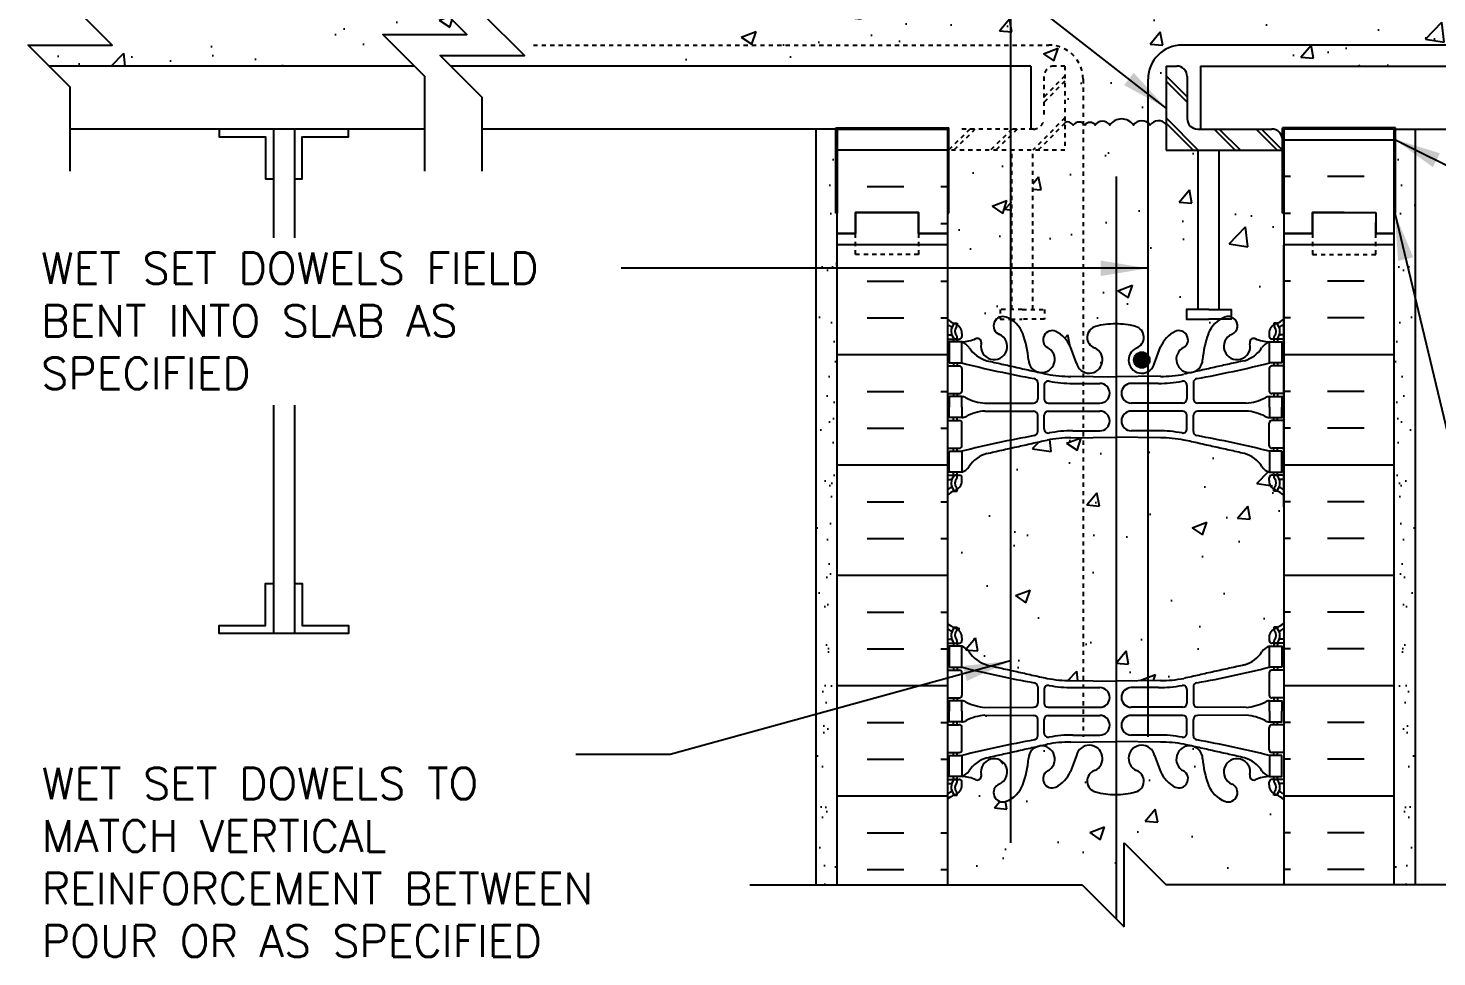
# Model space of a CAD drawing. Header units: inches. Extents: x 254.3 to 347.5, y 97.8 to 164.8.
# Drawn here: x 295.75 to 329.26, y 123.98 to 146.08 of the extents above; entities that cross this region are included whole.
import ezdxf

# ---------------------------------------------------------------- set-up
doc = ezdxf.new("R2010")
doc.units = ezdxf.units.IN
doc.header["$LTSCALE"] = 0.5
doc.header["$MEASUREMENT"] = 0
doc.linetypes.add('DASHED2', pattern=[0.375, 0.25, -0.125])
doc.linetypes.add('HIDDEN2', pattern=[0.1875, 0.125, -0.0625])
for name, color, linetype in [('HATCH', 12, 'Continuous'), ('Hidden2', 12, 'HIDDEN2'), ('line25', 2, 'Continuous'), ('LINE3', 3, 'Continuous'), ('LINE50', 5, 'Continuous'), ('LINE9', 9, 'Continuous'), ('TEXT', 4, 'Continuous'), ('Web_Edge', 9, 'Continuous')]:
    doc.layers.add(name, color=color, linetype=linetype)
doc.styles.add('DIM', font='romans.shx', dxfattribs={"width": 0.7})
doc.styles.add('ROMANS', font='romans.shx', dxfattribs={"height": 0.75})
doc.dimstyles.new('ext_12', dxfattribs={"dimscale": 12, "dimtxt": 0.09375, "dimasz": 0.09375, "dimexe": 0.09375, "dimexo": 0.0625, "dimgap": 0.0625, "dimtad": 1, "dimdec": 1, "dimzin": 3, "dimdsep": 46, "dimlunit": 4, "dimtxsty": 'DIM', "dimcen": 0.09, "dimdle": 0.09375, "dimclrt": 4, "dimadec": 0, "dimazin": 0, "dimtfac": 1, "dimtdec": 1, "dimtmove": 2, "dimatfit": 3, "dimfxl": 1, "dimfrac": 2, "dimtolj": 1, "dimtzin": 0, "dimarcsym": 0})
pattern_1 = [(50, (0, 0), (3.5863, -0.31376), [0.375, -4.125]), (355, (0, 0), (-0.693757, 3.76096), [0.3, -3.3]), (100.4514, (0.299, -0.026), (2.892544, 3.4472), [0.3187, -3.50571]), (46.1842, (0, 1), (5.336207, -0.827596), [0.5625, -6.1875]), (96.6356, (0.4447, 0.931), (4.67331, 4.87059), [0.47805, -5.25857]), (351.1842, (0, 1), (4.67331, 4.87059), [0.45, -4.95]), (21, (0.5, 0.75), (2.984535, -2.013094), [0.375, -4.125]), (326, (0.5, 0.75), (1.216577, 3.62575), [0.3, -3.3]), (71.4514, (0.7487, 0.5822), (4.201112, 1.612656), [0.3187, -3.50571]), (37.5, (0, 0), (0.0607993, 1.6644693), [0, -3.26, 0, -3.35, 0, -3.3125]), (7.5, (0, 0), (1.315348, 1.9720586), [0, -1.91, 0, -3.185, 0, -1.2625]), (327.5, (-1.115, 0), (2.669112, -0.1127744), [0, -1.25, 0, -3.9, 0, -5.175]), (317.5, (-1.615, 0), (2.915931, 0.500525), [0, -1.625, 0, -2.59, 0, -3.675])]

msp = doc.modelspace()

# ---------------------------------------------------------------- hatches: boundary and pattern name
at = {"layer": 'HATCH'}
h = msp.add_hatch(dxfattribs=at)
h.set_pattern_fill('AR-CONC', color=256, scale=0.5)
h.set_pattern_definition(pattern_1)
h.paths.add_polyline_path([(325.617, 159.196), (325.617, 161.231, 0.088416), (325.471, 161.328), (325.381, 161.328), (325.381, 161.37, -0.249069), (325.271, 161.577), (325.271, 161.644, -0.250208), (325.299, 161.696), (324.934, 161.696, -0.150542), (324.877, 161.696), (324.256, 161.696, 0.129405), (324.381, 161.597, -1), (324.217, 161.188, -0.21345), (323.825, 161.577, -0.013246), (323.785, 161.696), (323.341, 161.696, -0.505846), (323.035, 161.525, -0.093829), (322.814, 161.696), (322.492, 161.696), (321.932, 162.257, 0.341833), (322.115, 161.919, -0.734872), (322.092, 161.408, -0.068475), (321.617, 161.346, -0.017829), (321.492, 161.35), (321.492, 160.696), (320.492, 161.696), (320.421, 161.696, -0.093829), (320.2, 161.525, -0.505846), (319.894, 161.696), (319.45, 161.696, -0.013246), (319.41, 161.577, -0.21345), (319.018, 161.188, -1), (318.854, 161.597, 0.129405), (318.979, 161.696), (318.358, 161.696, -0.150542), (318.301, 161.696), (317.936, 161.696, -0.250208), (317.963, 161.644), (317.963, 161.577, -0.249069), (317.853, 161.37), (317.853, 161.328), (317.763, 161.328, 0.088416), (317.617, 161.231), (317.617, 159.196), (317.617, 158.437), (317.702, 158.698, -0.6), (317.802, 158.698), (317.851, 158.548), (317.977, 158.548, -0.414214), (318.027, 158.498), (318.027, 158.468), (318.127, 158.468), (318.127, 156.866, -0.380397), (318.42, 156.571, 2.087231), (318.854, 156.796, -1), (319.018, 157.204, -0.21345), (319.41, 156.815, -0.068226), (319.546, 156.187, 1.753171), (319.997, 156.484, -0.940793), (320.2, 156.867, -0.173075), (320.546, 156.5), (320.689, 156.114, 1.612474), (321.12, 156.473, -0.734872), (321.143, 156.984, -0.068475), (321.617, 157.046, -0.068475), (322.092, 156.984, -0.734872), (322.115, 156.473, 1.612474), (322.546, 156.114), (322.689, 156.5, -0.173075), (323.035, 156.867, -0.940793), (323.238, 156.484, 1.753171), (323.689, 156.187, -0.068226), (323.825, 156.815, -0.21345), (324.217, 157.204, -1), (324.381, 156.796, 2.087231), (324.815, 156.571, -0.380392), (325.107, 156.866), (325.107, 158.468), (325.207, 158.468), (325.207, 158.498, -0.414214), (325.257, 158.548), (325.384, 158.548), (325.432, 158.698, -0.6), (325.532, 158.698), (325.617, 158.437)])
h.paths.add_polyline_path([(321.166, 155.685), (318.503, 155.685, 0.225652), (318.127, 155.31), (318.127, 154.469, 0.225652), (318.503, 154.094), (321.166, 154.094, 0.225652), (321.541, 154.469), (321.541, 155.31, 0.225652)])
h.paths.add_polyline_path([(321.541, 153.529, 0.225652), (321.166, 153.904), (318.503, 153.904, 0.225652), (318.127, 153.529), (318.127, 152.688, 0.225652), (318.503, 152.313), (321.166, 152.313, 0.225652), (321.541, 152.688)])
h.paths.add_polyline_path([(325.107, 153.529, 0.225652), (324.732, 153.904), (322.069, 153.904, 0.225652), (321.694, 153.529), (321.694, 152.688, 0.225652), (322.069, 152.313), (324.732, 152.313, 0.225652), (325.107, 152.688)])
h.paths.add_polyline_path([(325.107, 155.31, 0.225652), (324.732, 155.685), (322.069, 155.685, 0.225652), (321.694, 155.31), (321.694, 154.469, 0.225652), (322.069, 154.094), (324.732, 154.094, 0.225652), (325.107, 154.469)])
h.paths.add_polyline_path([(325.107, 150.509), (325.107, 151.977, 0.268138), (324.946, 152.126), (318.289, 152.126, 0.268156), (318.127, 151.977), (318.127, 150.509), (318.247, 150.309), (318.247, 150.196), (318.247, 150.084), (318.127, 149.884), (318.127, 148.415, 0.268156), (318.289, 148.267), (324.946, 148.267, 0.268138), (325.107, 148.415), (325.107, 149.884), (324.987, 150.084), (324.987, 150.196), (324.987, 150.309)])
h.paths.add_polyline_path([(320.868, 147.921, -0.132818), (321.054, 147.726, -0.520567), (321.358, 147.605, -0.186847), (321.527, 147.741, 0.209087), (321.166, 148.079), (318.503, 148.079, 0.225652), (318.127, 147.704), (318.127, 147.634, -0.074378), (318.297, 147.58, -0.520567), (318.657, 147.437, -0.520567), (318.998, 147.584, -0.520567), (319.571, 147.545, -0.520567), (319.853, 147.666, -0.520567), (320.214, 147.821, -0.362673)])
h.paths.add_polyline_path([(324.732, 148.079), (322.069, 148.079, 0.208865), (321.708, 147.741, -0.143015), (321.848, 147.648, -0.520567), (322.193, 147.697, -0.520567), (322.792, 147.719, -0.513851), (323.253, 147.696, -0.513851), (323.713, 147.719, -0.520567), (324.312, 147.697, -0.520567), (324.657, 147.648, -0.451888), (325.107, 147.658), (325.107, 147.704, 0.225652)])
h.paths.add_polyline_path([(336.68, 146.431), (336.68, 147.681), (325.253, 147.681), (325.253, 147.738, 0.222996), (325.147, 147.605, 0.520567), (324.657, 147.648, 0.520567), (324.312, 147.697, 0.520567), (323.713, 147.719, 0.513851), (323.253, 147.696, 0.513851), (322.792, 147.719, 0.520567), (322.193, 147.697, 0.520567), (321.848, 147.648, 0.520567), (321.358, 147.605, 0.520567), (321.054, 147.726, 0.132818), (320.868, 147.921, 0.362673), (320.214, 147.821, 0.520567), (319.853, 147.666, 0.520567), (319.571, 147.545, 0.520567), (318.998, 147.584, 0.520567), (318.657, 147.437, 0.520567), (318.297, 147.58, 0.074378), (318.127, 147.634, 0.060531), (317.982, 147.639), (317.982, 147.681), (306.555, 147.681), (306.555, 146.431), (307.555, 145.431), (305.555, 145.431), (305.805, 145.181), (319.599, 145.181), (319.599, 143.681), (319.663, 143.681, 0.414214), (319.913, 143.931), (319.913, 144.931, -0.414214), (320.163, 145.181), (320.413, 145.181), (320.413, 143.84, -0.337747), (320.613, 143.776, -0.520567), (320.891, 143.776, -0.520567), (321.13, 143.776, -0.520567), (321.481, 143.776, -0.520567), (322.043, 143.776, -0.520567), (322.437, 143.776, -0.466308), (322.808, 143.808), (322.822, 143.795), (322.822, 145.181), (323.072, 145.181, -0.414214), (323.322, 144.931), (323.322, 143.931, 0.414214), (323.572, 143.681), (323.636, 143.681), (323.636, 145.181), (337.43, 145.181), (337.68, 145.431), (335.68, 145.431)])
h.paths.add_polyline_path([(346.483, 146.681), (346.483, 146.852), (337.966, 146.852), (337.045, 145.931), (339.045, 145.931), (338.295, 145.181), (346.983, 145.181), (347.483, 145.681), (345.483, 145.681)])
h.paths.add_polyline_path([(346.483, 147.681), (338.045, 147.681), (338.045, 146.931), (337.966, 146.852), (346.483, 146.852)])
h.paths.add_polyline_path([(305.269, 146.852), (296.752, 146.852), (296.752, 146.681), (297.752, 145.681), (295.752, 145.681), (296.252, 145.181), (304.94, 145.181), (304.19, 145.931), (306.19, 145.931)])
h.paths.add_polyline_path([(305.19, 147.681), (296.752, 147.681), (296.752, 146.852), (305.269, 146.852), (305.19, 146.931)])
h.paths.add_polyline_path([(323.586, 143.181), (322.822, 143.181), (322.822, 143.793, 0.492609), (322.437, 143.776, 0.520567), (322.043, 143.776, 0.520567), (321.481, 143.776, 0.520567), (321.13, 143.776, 0.520567), (320.891, 143.776, 0.094131), (320.846, 143.82), (320.846, 137.91, 1.038481), (321.12, 138.473, -0.734872), (321.143, 138.984, -0.068475), (321.617, 139.046, -0.068475), (322.092, 138.984, -0.734872), (322.115, 138.473, 1.612474), (322.546, 138.114), (322.689, 138.5, -0.16372), (323.011, 138.854, -1.059167), (323.217, 138.472, 1.629604), (323.688, 138.171, -0.06598), (323.813, 138.78, -0.189253), (324.127, 139.162), (324.105, 139.162), (323.836, 139.162), (323.308, 139.162), (323.308, 139.389), (323.586, 139.389)])
h.paths.add_polyline_path([(325.617, 141.681), (325.586, 141.681), (325.586, 143.181), (324.086, 143.181), (324.086, 139.389), (324.365, 139.389), (324.365, 139.21, -0.705124), (324.381, 138.796, 2.087231), (324.815, 138.571, -0.669601), (324.947, 138.691, 0.085348), (325.276, 138.616), (325.381, 138.616), (325.381, 138.686), (325.334, 138.686, -0.414214), (325.271, 138.748), (325.271, 138.816, -0.249069), (325.381, 139.023), (325.381, 139.065), (325.471, 139.065, 0.088416), (325.617, 139.162)])
h.paths.add_polyline_path([(320.846, 143.82, 0.406516), (320.613, 143.776, 0.337747), (320.413, 143.84), (320.413, 143.181), (319.649, 143.181), (319.649, 139.389), (319.927, 139.389), (319.927, 139.162), (319.399, 139.162), (319.13, 139.162), (319.108, 139.162, -0.189253), (319.422, 138.78, -0.06598), (319.547, 138.171, 1.629604), (320.018, 138.472, -1.059167), (320.224, 138.854, -0.16372), (320.546, 138.5), (320.689, 138.114, 0.214615), (320.846, 137.91)])
h.paths.add_polyline_path([(319.149, 143.181), (317.649, 143.181), (317.649, 141.681), (317.617, 141.196), (317.617, 139.162, 0.088416), (317.763, 139.065), (317.853, 139.065), (317.853, 139.023, -0.249069), (317.963, 138.816), (317.963, 138.748, -0.414214), (317.901, 138.686), (317.853, 138.686), (317.853, 138.616), (317.958, 138.616, 0.085348), (318.288, 138.691, -0.669601), (318.42, 138.571, 2.087231), (318.854, 138.796, -0.705124), (318.87, 139.21), (318.87, 139.389), (319.149, 139.389)])
h.paths.add_polyline_path([(321.821, 126.696), (322.821, 125.696), (325.617, 125.696), (325.617, 127.731, 0.088416), (325.471, 127.828), (325.381, 127.828), (325.381, 127.87, -0.249069), (325.271, 128.077), (325.271, 128.144, -0.414214), (325.334, 128.207), (325.381, 128.207), (325.381, 128.277), (325.276, 128.277, 0.087457), (324.939, 128.198, -0.638777), (324.815, 128.322, 2.087231), (324.381, 128.097, -1), (324.217, 127.688, -0.21345), (323.825, 128.077, -0.068226), (323.689, 128.705, 1.753171), (323.238, 128.409, -0.940793), (323.035, 128.025, -0.173075), (322.689, 128.392), (322.546, 128.779, 1.612474), (322.115, 128.419, -0.734872), (322.092, 127.908, -0.068475), (321.617, 127.846, -0.068475), (321.143, 127.908, -0.734872), (321.12, 128.419, 1.612474), (320.689, 128.779), (320.546, 128.392, -0.173075), (320.2, 128.025, -0.940793), (319.997, 128.409, 1.753171), (319.546, 128.705, -0.068226), (319.41, 128.077, -0.21345), (319.018, 127.688, -1), (318.854, 128.097, 2.087231), (318.42, 128.322, -0.638777), (318.296, 128.198, 0.087457), (317.958, 128.277), (317.853, 128.277), (317.853, 128.207), (317.901, 128.207, -0.414214), (317.963, 128.144), (317.963, 128.077, -0.249069), (317.853, 127.87), (317.853, 127.828), (317.763, 127.828, 0.088416), (317.617, 127.731), (317.617, 125.696), (320.821, 125.696), (321.821, 124.696)])
h = msp.add_hatch(dxfattribs=at)
h.set_pattern_fill('INSUL', color=256, scale=7, style=0)
h.set_pattern_definition([(0, (-2608.544, -255.8133), (0, 2.625), []), (0, (-2608.544, -254.9383), (0, 2.625), [0.875, -0.875]), (0, (-2608.544, -254.0633), (0, 2.625), [0.875, -0.875])])
h.paths.add_polyline_path([(314.992, 147.681), (317.617, 147.681), (317.617, 159.196), (316.93, 159.196), (316.93, 159.696), (315.43, 159.696), (315.43, 159.196), (314.992, 159.196)])
h.paths.add_polyline_path([(317.617, 143.681), (314.992, 143.681), (314.992, 141.196), (315.43, 141.196), (315.43, 141.696), (316.93, 141.696), (316.93, 141.196), (317.617, 141.196)])
h = msp.add_hatch(dxfattribs=at)
h.set_pattern_fill('AR-SAND', color=256, scale=0.5, style=0)
h.set_pattern_definition([(142.5, (439.31965, 6.1828), (0.0314967, 0.963412), [0, -0.76, 0, -0.85, 0, -0.8125]), (172.5, (439.3197, 6.1828), (-0.884888, 1.411073), [0, -0.41, 0, -0.685, 0, -0.2625]), (212.5, (439.93465, 6.1828), (-1.557071, 0.0028295), [0, -0.25, 0, -0.9, 0, -1.175]), (222.5, (439.9347, 6.1828), (-1.503063, 0.438838), [0, -0.125, 0, -0.59, 0, -0.675])])
h.paths.add_polyline_path([(314.492, 143.681), (314.992, 143.681), (314.992, 134.696), (314.992, 125.696), (314.492, 125.696)])
h = msp.add_hatch(dxfattribs=at)
h.set_pattern_fill('INSUL', color=256, scale=7, style=0)
h.set_pattern_definition([(180, (3251.779, -255.5757), (0, 2.625), []), (180, (3251.779, -254.7007), (0, 2.625), [0.875, -0.875]), (180, (3251.779, -253.8257), (0, 2.625), [0.875, -0.875])])
h.paths.add_polyline_path([(328.242, 143.694), (325.617, 143.694), (325.617, 141.434), (326.305, 141.434), (326.305, 141.934), (327.805, 141.934), (327.805, 141.434), (328.242, 141.434)])
h = msp.add_hatch(dxfattribs=at)
h.set_pattern_fill('AR-SAND', color=256, scale=0.5, style=0)
h.set_pattern_definition([(37.5, (203.9153, 6.1828), (-0.0314967, 0.963412), [0, -0.76, 0, -0.85, 0, -0.8125]), (7.5, (203.9153, 6.1828), (0.884888, 1.411073), [0, -0.41, 0, -0.685, 0, -0.2625]), (327.5, (203.3003, 6.1828), (1.557071, 0.0028295), [0, -0.25, 0, -0.9, 0, -1.175]), (317.5, (203.3003, 6.1828), (1.503063, 0.438838), [0, -0.125, 0, -0.59, 0, -0.675])])
h.paths.add_polyline_path([(328.742, 143.681), (328.274, 143.681), (328.242, 134.696), (328.242, 125.696), (328.742, 125.696)])
h = msp.add_hatch(dxfattribs=at)
h.set_pattern_fill('INSUL', color=256, scale=7, style=0)
h.set_pattern_definition([(0, (-2608.544, -273.8133), (0, 2.625), []), (0, (-2608.544, -272.9383), (0, 2.625), [0.875, -0.875]), (0, (-2608.544, -272.0633), (0, 2.625), [0.875, -0.875])])
h.paths.add_polyline_path([(314.992, 125.696), (317.617, 125.696), (317.617, 141.196), (316.93, 141.196), (316.93, 141.696), (315.43, 141.696), (315.43, 141.196), (314.992, 141.196)])
h = msp.add_hatch(dxfattribs=at)
h.set_pattern_fill('INSUL', color=256, scale=7, style=0)
h.set_pattern_definition([(180, (3251.779, -273.8133), (0, 2.625), []), (180, (3251.779, -272.9383), (0, 2.625), [0.875, -0.875]), (180, (3251.779, -272.0633), (0, 2.625), [0.875, -0.875])])
h.paths.add_polyline_path([(325.617, 125.696), (328.242, 125.696), (328.242, 141.196), (327.805, 141.196), (327.805, 141.696), (326.305, 141.696), (326.305, 141.196), (325.617, 141.196)])
h = msp.add_hatch(dxfattribs=at)
h.set_pattern_fill('AR-CONC', color=256, scale=0.5)
h.set_pattern_definition(pattern_1)
edge = h.paths.add_edge_path()
edge.add_arc((325.271, 134.609), 0.5, 46.2109, 66.4218)
edge.add_line((325.471, 135.067), (325.381, 135.067))
edge.add_line((325.381, 135.067), (325.381, 135.109))
edge.add_arc((325.521, 135.316), 0.25, 180, 235.9442, ccw=False)
edge.add_line((325.271, 135.316), (325.271, 135.383))
edge.add_arc((325.334, 135.383), 0.0625, 90, 180, ccw=False)
edge.add_line((325.334, 135.446), (325.381, 135.446))
edge.add_line((325.381, 135.446), (325.381, 135.516))
edge.add_line((325.381, 135.516), (325.276, 135.516))
edge.add_arc((325.399, 135.858), 0.364, 214.9775, 250.3387, ccw=False)
edge.add_arc((324.476, 135.247), 0.743, 32.7919, 73.8107)
edge.add_spline(control_points=[(324.683, 135.961), (323.246, 136.282)], knot_values=[0, 0, 1, 1], degree=1, periodic=0)
edge.add_arc((322.689, 133.35), 2.984, 79.2546, 90.0995)
edge.add_line((322.684, 136.334), (321.617, 136.35))
edge.add_line((321.617, 136.35), (320.846, 136.338))
edge.add_line((320.846, 136.338), (320.846, 130.554))
edge.add_line((320.846, 130.554), (321.617, 130.543))
edge.add_line((321.617, 130.543), (322.684, 130.559))
edge.add_arc((322.689, 133.543), 2.984, 269.9005, 280.7454)
edge.add_spline(control_points=[(323.246, 130.611), (324.683, 130.931)], knot_values=[0, 0, 1, 1], degree=1, periodic=0)
edge.add_arc((324.476, 131.645), 0.743, 286.1893, 327.2081)
edge.add_arc((325.399, 131.034), 0.364, 109.6613, 145.0225, ccw=False)
edge.add_line((325.276, 131.377), (325.381, 131.377))
edge.add_line((325.381, 131.377), (325.381, 131.447))
edge.add_line((325.381, 131.447), (325.334, 131.447))
edge.add_arc((325.334, 131.509), 0.0625, 180, 270, ccw=False)
edge.add_line((325.271, 131.509), (325.271, 131.577))
edge.add_arc((325.521, 131.577), 0.25, 124.0558, 180, ccw=False)
edge.add_line((325.381, 131.784), (325.381, 131.826))
edge.add_line((325.381, 131.826), (325.471, 131.826))
edge.add_arc((325.271, 132.284), 0.5, 293.5782, 313.7891)
edge.add_line((325.617, 131.923), (325.617, 134.97))
edge = h.paths.add_edge_path()
edge.add_line((320.846, 136.338), (320.551, 136.334))
edge.add_arc((320.546, 133.35), 2.984, 89.9005, 100.7454)
edge.add_spline(control_points=[(319.989, 136.282), (318.552, 135.961)], knot_values=[0, 0, 1, 1], degree=1, periodic=0)
edge.add_arc((318.759, 135.247), 0.743, 106.1893, 147.2081)
edge.add_arc((317.836, 135.858), 0.364, 289.6613, 325.0225, ccw=False)
edge.add_line((317.958, 135.516), (317.853, 135.516))
edge.add_line((317.853, 135.516), (317.853, 135.446))
edge.add_line((317.853, 135.446), (317.901, 135.446))
edge.add_arc((317.901, 135.383), 0.0625, 0, 90, ccw=False)
edge.add_line((317.963, 135.383), (317.963, 135.316))
edge.add_arc((317.713, 135.316), 0.25, 304.0558, 360, ccw=False)
edge.add_line((317.853, 135.109), (317.853, 135.067))
edge.add_line((317.853, 135.067), (317.763, 135.067))
edge.add_arc((317.963, 134.609), 0.5, 113.5782, 133.7891)
edge.add_line((317.617, 134.97), (317.617, 131.923))
edge.add_arc((317.963, 132.284), 0.5, 226.2109, 246.4218)
edge.add_line((317.763, 131.826), (317.853, 131.826))
edge.add_line((317.853, 131.826), (317.853, 131.784))
edge.add_arc((317.713, 131.577), 0.25, 0, 55.9442, ccw=False)
edge.add_line((317.963, 131.577), (317.963, 131.509))
edge.add_arc((317.901, 131.509), 0.0625, -90, 0, ccw=False)
edge.add_line((317.901, 131.447), (317.853, 131.447))
edge.add_line((317.853, 131.447), (317.853, 131.377))
edge.add_line((317.853, 131.377), (317.958, 131.377))
edge.add_arc((317.836, 131.034), 0.364, 34.9775, 70.3387, ccw=False)
edge.add_arc((318.759, 131.645), 0.743, 212.7919, 253.8107)
edge.add_spline(control_points=[(318.552, 130.931), (319.989, 130.611)], knot_values=[0, 0, 1, 1], degree=1, periodic=0)
edge.add_arc((320.546, 133.543), 2.984, 259.2546, 270.0995)
edge.add_line((320.551, 130.559), (320.846, 130.554))
edge.add_line((320.846, 130.554), (320.846, 136.338))
h = msp.add_hatch(dxfattribs=at)
h.set_pattern_fill('AR-CONC', color=256, scale=0.5, style=0)
h.set_pattern_definition([(50, (317.5014, 101.419), (3.5863, -0.31376), [0.375, -4.125]), (355, (317.5014, 101.419), (-0.69376, 3.76096), [0.3, -3.3]), (100.451, (317.8003, 101.3928), (2.89255, 3.4472), [0.3187, -3.5057]), (46.184, (317.5014, 102.419), (5.3362, -0.8276), [0.5625, -6.1875]), (96.636, (317.946, 102.35), (4.6733, 4.8706), [0.47805, -5.2586]), (351.184, (317.5014, 102.419), (4.6733, 4.8706), [0.45, -4.95]), (21, (318.0014, 102.169), (2.98454, -2.0131), [0.375, -4.125]), (326, (318.0014, 102.169), (1.2166, 3.62575), [0.3, -3.3]), (71.451, (318.25, 102.0012), (4.2011, 1.61265), [0.3187, -3.5057]), (37.5, (317.5014, 101.419), (0.0608, 1.66447), [0, -3.26, 0, -3.35, 0, -3.3125]), (7.5, (317.5014, 101.419), (1.31535, 1.97206), [0, -1.91, 0, -3.185, 0, -1.2625]), (327.5, (316.3864, 101.419), (2.66911, -0.112774), [0, -1.25, 0, -3.9, 0, -5.175]), (317.5, (315.8864, 101.419), (2.91593, 0.50052), [0, -1.625, 0, -2.59, 0, -3.675])])
h.paths.add_polyline_path([(318.511, 129.732, 0.101659), (318.062, 129.605, -0.124673), (317.958, 129.577), (317.853, 129.577), (317.853, 129.507), (317.901, 129.507, -0.414214), (317.963, 129.444), (317.963, 128.909, -0.414214), (317.901, 128.847), (317.853, 128.847), (317.853, 128.777), (317.958, 128.777, -0.010516), (319.117, 129.039), (319.117, 129.732)])
h = msp.add_hatch(dxfattribs=at)
h.set_pattern_fill('AR-CONC', color=256, scale=0.5, style=0)
h.set_pattern_definition([(310, (77.3645, 274.258), (3.5863, 0.31376), [0.375, -4.125]), (5, (77.3645, 274.258), (-0.693757, -3.76096), [0.3, -3.3]), (259.5486, (77.6634, 274.2843), (2.892547, -3.447198), [0.3187, -3.50571]), (313.8158, (77.3645, 273.258), (5.336205, 0.827595), [0.5625, -6.1875]), (263.3644, (77.809, 273.327), (4.67331, -4.87059), [0.47805, -5.25856]), (8.8158, (77.3645, 273.258), (4.67331, -4.87059), [0.45, -4.95]), (339, (77.8645, 273.508), (2.984535, 2.013094), [0.375, -4.125]), (34, (77.8645, 273.508), (1.216577, -3.62575), [0.3, -3.3]), (288.5486, (78.1132, 273.676), (4.201113, -1.612652), [0.3187, -3.50571]), (322.5, (77.3645, 274.2581), (0.060799, -1.664469), [0, -3.26, 0, -3.35, 0, -3.3125]), (352.5, (77.3645, 274.2581), (1.315348, -1.972059), [0, -1.91, 0, -3.185, 0, -1.2625]), (32.5, (76.2495, 274.2581), (2.669112, 0.1127744), [0, -1.25, 0, -3.9, 0, -5.175]), (42.5, (75.7495, 274.258), (2.91593, -0.500525), [0, -1.625, 0, -2.59, 0, -3.675])])
h.paths.add_polyline_path([(318.887, 127.678, -0.47015), (318.696, 127.694, -0.520567), (318.472, 127.694, -0.520567), (318.045, 127.694, -0.505235), (317.617, 127.683), (317.617, 127.731, -0.088416), (317.763, 127.828), (317.853, 127.828), (317.853, 127.87, 0.249069), (317.963, 128.077), (317.963, 128.144, 0.414214), (317.901, 128.207), (317.853, 128.207), (317.853, 128.277), (317.958, 128.277, -0.087457), (318.296, 128.198, 0.638777), (318.42, 128.322, -2.087231), (318.854, 128.097, 0.73446)])
at = {"layer": 'LINE3'}
msp.add_hatch(color=256, dxfattribs=at).paths.add_polyline_path([(322.429, 138.186, 1), (322.054, 138.186, 1)])

# ---------------------------------------------------------------- linework, layer by layer
at = {"layer": 'HATCH'}
for p, q in [((322.822, 144.945), (323.322, 144.445)), ((322.822, 144.82), (323.322, 144.32)), ((322.822, 143.945), (323.586, 143.181)), ((322.822, 143.82), (323.461, 143.181)), ((323.961, 143.681), (324.461, 143.181)), ((324.086, 143.681), (324.586, 143.181)), ((324.961, 143.681), (325.461, 143.181)), ((325.086, 143.681), (325.586, 143.181))]:
    msp.add_line(p, q, dxfattribs=at)
msp.add_lwpolyline([(322.822, 143.793, 0.492609), (322.437, 143.776, 0.520567), (322.043, 143.776, 0.520567), (321.481, 143.776, 0.520567), (321.13, 143.776, 0.520567), (320.891, 143.776, 0.520567), (320.613, 143.776, 0.337747), (320.413, 143.84)], format="xyb", dxfattribs=at)
at = {"layer": 'Hidden2'}
for p, q in [((307.769, 145.681), (320.033, 145.681)), ((320.413, 145.181), (320.163, 145.181)), ((320.413, 145.181), (320.413, 143.181)), ((320.413, 144.945), (319.913, 144.445)), ((319.913, 144.931), (319.913, 143.931)), ((320.413, 144.82), (319.913, 144.32)), ((320.846, 144.869), (320.846, 129.222)), ((320.413, 143.945), (319.649, 143.181)), ((320.413, 143.82), (319.774, 143.181)), ((318.149, 143.681), (317.649, 143.181)), ((318.274, 143.681), (317.774, 143.181)), ((319.663, 143.681), (317.899, 143.681)), ((319.149, 143.681), (318.649, 143.181)), ((319.274, 143.681), (318.774, 143.181)), ((320.413, 143.181), (317.649, 143.181)), ((319.149, 139.389), (319.149, 143.181)), ((319.649, 139.389), (319.649, 143.181))]:
    msp.add_line(p, q, dxfattribs=at)
for points in [[(319.399, 139.389), (318.87, 139.389), (318.87, 139.162), (319.13, 139.162)], [(319.13, 139.162), (319.399, 139.162)], [(319.399, 139.389), (319.927, 139.389), (319.927, 139.162), (319.399, 139.162)]]:
    msp.add_lwpolyline(points, dxfattribs=at)
for centre, radius, start, end in [((320.033, 144.869), 0.812, 0, 90), ((320.163, 144.931), 0.25, 90, 180), ((319.663, 143.931), 0.25, 270, 0)]:
    msp.add_arc(centre, radius, start, end, dxfattribs=at)
at = {"layer": 'line25'}
for p, q in [((322.822, 145.181), (322.822, 143.181)), ((322.822, 145.181), (323.072, 145.181)), ((323.322, 144.931), (323.322, 143.931)), ((314.961, 141.681), (314.961, 143.712)), ((314.961, 143.712), (317.649, 143.712)), ((314.992, 143.681), (317.617, 143.681)), ((314.992, 143.681), (314.992, 141.681)), ((317.617, 143.681), (317.617, 141.196)), ((317.617, 143.681), (317.617, 141.681)), ((317.649, 141.681), (317.649, 143.712)), ((323.572, 143.681), (325.336, 143.681)), ((328.274, 143.712), (325.586, 143.712)), ((325.586, 141.681), (325.586, 143.712)), ((325.586, 143.181), (325.586, 143.431)), ((328.242, 143.681), (325.617, 143.681)), ((325.617, 143.681), (325.617, 141.681)), ((325.617, 143.443), (325.617, 125.696)), ((328.242, 143.681), (328.242, 141.681)), ((328.274, 141.681), (328.274, 143.712)), ((322.822, 143.181), (325.586, 143.181)), ((323.586, 139.389), (323.586, 143.181)), ((324.086, 139.389), (324.086, 143.181)), ((314.992, 141.681), (314.961, 141.681)), ((317.617, 141.681), (317.649, 141.681)), ((325.617, 141.681), (325.586, 141.681)), ((328.242, 141.681), (328.274, 141.681)), ((317.617, 141.196), (317.617, 125.696)), ((325.617, 134.696), (325.617, 140.915))]:
    msp.add_line(p, q, dxfattribs=at)
at = {"layer": 'line25', "color": 192}
for p, q in [((305.19, 143.681), (296.752, 143.681)), ((314.992, 143.681), (306.555, 143.681)), ((328.242, 143.681), (336.68, 143.681))]:
    msp.add_line(p, q, dxfattribs=at)
at = {"layer": 'line25'}
for points in [[(323.836, 139.389), (323.308, 139.389), (323.308, 139.162), (323.836, 139.162)], [(323.836, 139.389), (324.365, 139.389), (324.365, 139.162), (324.105, 139.162)], [(324.105, 139.162), (323.836, 139.162)]]:
    msp.add_lwpolyline(points, dxfattribs=at)
for centre, start, end in [((323.072, 144.931), 0, 90), ((323.572, 143.931), 180, 270), ((325.336, 143.431), 0, 90)]:
    msp.add_arc(centre, 0.25, start, end, dxfattribs=at)
at = {"layer": 'LINE3'}
for p, q in [((319.117, 161.196), (319.117, 126.696)), ((335.466, 145.681), (323.202, 145.681)), ((322.389, 144.869), (322.389, 129.222)), ((321.633, 142.552), (321.633, 124.884))]:
    msp.add_line(p, q, dxfattribs=at)
msp.add_circle((322.241, 138.186), 0.188, dxfattribs=at)
msp.add_arc((323.202, 144.869), 0.812, 90, 180, dxfattribs=at)
at = {"layer": 'LINE50'}
for p, q in [((314.992, 141.196), (314.992, 143.681)), ((314.992, 143.4), (314.992, 143.443)), ((328.242, 134.696), (328.242, 143.681)), ((328.242, 143.4), (328.242, 143.443)), ((326.305, 141.196), (326.305, 141.696)), ((326.305, 141.696), (327.805, 141.696)), ((327.805, 141.696), (327.805, 141.196)), ((314.992, 125.696), (314.992, 141.196)), ((325.617, 141.196), (326.305, 141.196)), ((327.805, 141.196), (328.242, 141.196)), ((328.242, 125.696), (328.242, 141.196))]:
    msp.add_line(p, q, dxfattribs=at)
for points in [[(314.992, 141.196), (315.43, 141.196), (315.43, 141.696), (316.93, 141.696), (316.93, 141.196), (317.617, 141.196)], [(317.617, 141.196), (316.93, 141.196), (316.93, 141.696), (315.43, 141.696), (315.43, 141.196), (314.992, 141.196)], [(327.055, 141.696), (326.305, 141.696), (326.305, 141.196), (325.617, 141.196)], [(328.242, 141.196), (327.805, 141.196), (327.805, 141.459)]]:
    msp.add_lwpolyline(points, dxfattribs=at)
at = {"layer": 'LINE9'}
for p, q in [((304.94, 145.181), (296.252, 145.181)), ((319.599, 145.181), (305.805, 145.181)), ((319.599, 145.181), (319.599, 143.681)), ((323.636, 145.181), (337.43, 145.181)), ((323.636, 145.181), (323.636, 143.681)), ((301.586, 143.681), (301.586, 141.097)), ((302.086, 143.681), (302.086, 141.097)), ((314.492, 143.681), (314.492, 125.696)), ((314.992, 143.443), (314.992, 143.681)), ((328.242, 143.443), (328.242, 143.681)), ((328.742, 143.681), (328.742, 125.696)), ((301.586, 137.108), (301.586, 131.681)), ((302.086, 137.108), (302.086, 131.681)), ((321.821, 124.696), (321.821, 126.696)), ((321.821, 126.696), (322.821, 125.696)), ((312.921, 125.696), (320.821, 125.696)), ((320.821, 125.696), (321.821, 124.696)), ((330.721, 125.696), (322.821, 125.696))]:
    msp.add_line(p, q, dxfattribs=at)
for points in [[(296.752, 142.681), (296.752, 144.681), (295.752, 145.681), (297.752, 145.681), (296.752, 146.681), (296.752, 148.681)], [(305.19, 142.681), (305.19, 144.931), (304.19, 145.931), (306.19, 145.931), (305.19, 146.931), (305.19, 148.681)], [(306.555, 142.681), (306.555, 144.431), (305.555, 145.431), (307.555, 145.431), (306.555, 146.431), (306.555, 148.681)], [(302.086, 142.494), (302.273, 142.494), (302.273, 143.494), (303.375, 143.494), (303.375, 143.681), (300.296, 143.681), (300.296, 143.494), (301.398, 143.494), (301.398, 142.494), (301.586, 142.494)], [(302.086, 132.869), (302.273, 132.869), (302.273, 131.869), (303.375, 131.869), (303.375, 131.681), (300.296, 131.681), (300.296, 131.869), (301.398, 131.869), (301.398, 132.869), (301.586, 132.869)]]:
    msp.add_lwpolyline(points, dxfattribs=at)
at = {"layer": 'LINE9', "linetype": 'DASHED2', "ltscale": 0.15}
for points in [[(316.93, 141.196), (316.93, 141.196), (316.93, 140.696), (315.43, 140.696), (315.43, 141.196), (315.43, 141.196)], [(316.93, 141.196), (316.93, 141.196), (316.93, 140.696), (315.43, 140.696), (315.43, 141.196), (315.43, 141.196)], [(326.305, 141.196), (326.305, 141.196), (326.305, 140.696), (327.805, 140.696), (327.805, 141.196), (327.805, 141.196)], [(326.305, 141.196), (326.305, 141.196), (326.305, 140.696), (327.805, 140.696), (327.805, 141.196), (327.805, 141.196)]]:
    msp.add_lwpolyline(points, dxfattribs=at)
at = {"layer": 'Web_Edge'}
for p, q in [((317.763, 139.065), (317.853, 139.065)), ((317.853, 139.065), (317.853, 139.023)), ((325.471, 139.065), (325.381, 139.065)), ((325.381, 139.065), (325.381, 139.023)), ((317.617, 138.786), (317.695, 138.786)), ((317.963, 138.816), (317.963, 138.748)), ((325.271, 138.816), (325.271, 138.748)), ((325.617, 138.786), (325.54, 138.786)), ((317.617, 138.686), (317.901, 138.686)), ((317.763, 138.686), (317.763, 138.616)), ((317.853, 138.686), (317.853, 138.616)), ((320.689, 138.114), (320.546, 138.5)), ((322.546, 138.114), (322.689, 138.5)), ((325.617, 138.686), (325.334, 138.686)), ((325.381, 138.686), (325.381, 138.616)), ((325.471, 138.686), (325.471, 138.616)), ((317.763, 138.116), (317.763, 138.046)), ((317.853, 138.116), (317.853, 138.046)), ((325.381, 138.116), (325.381, 138.046)), ((325.471, 138.116), (325.471, 138.046)), ((317.617, 138.046), (317.901, 138.046)), ((317.963, 137.983), (317.963, 137.448)), ((320.551, 137.798), (321.617, 137.782)), ((322.684, 137.798), (321.617, 137.782)), ((325.271, 137.983), (325.271, 137.448)), ((325.617, 138.046), (325.334, 138.046)), ((317.617, 137.386), (317.901, 137.386)), ((317.763, 137.386), (317.763, 137.316)), ((317.853, 137.386), (317.853, 137.316)), ((319.766, 137.646), (319.766, 137.261)), ((319.918, 137.584), (319.918, 137.261)), ((320.598, 137.63), (321.245, 137.63)), ((322.637, 137.63), (321.99, 137.63)), ((323.317, 137.584), (323.317, 137.261)), ((323.469, 137.646), (323.469, 137.261)), ((325.617, 137.386), (325.334, 137.386)), ((325.381, 137.386), (325.381, 137.316)), ((325.471, 137.386), (325.471, 137.316)), ((318.511, 137.16), (319.666, 137.161)), ((320.018, 137.161), (321.245, 137.161)), ((323.217, 137.161), (321.99, 137.161)), ((324.724, 137.16), (323.569, 137.161)), ((317.617, 136.746), (317.901, 136.746)), ((317.763, 136.746), (317.763, 136.816)), ((317.853, 136.746), (317.853, 136.816)), ((318.511, 136.971), (319.666, 136.97)), ((319.766, 136.486), (319.766, 136.87)), ((319.918, 136.548), (319.918, 136.87)), ((320.018, 136.97), (321.245, 136.97)), ((323.217, 136.97), (321.99, 136.97)), ((323.317, 136.548), (323.317, 136.87)), ((323.469, 136.486), (323.469, 136.87)), ((324.724, 136.971), (323.569, 136.97)), ((325.617, 136.746), (325.334, 136.746)), ((325.381, 136.746), (325.381, 136.816)), ((325.471, 136.746), (325.471, 136.816)), ((317.963, 136.148), (317.963, 136.683)), ((320.598, 136.502), (321.245, 136.502)), ((322.637, 136.502), (321.99, 136.502)), ((325.271, 136.148), (325.271, 136.683)), ((317.617, 136.086), (317.901, 136.086)), ((317.763, 136.016), (317.763, 136.086)), ((317.853, 136.016), (317.853, 136.086)), ((320.551, 136.334), (321.617, 136.35)), ((322.684, 136.334), (321.617, 136.35)), ((325.617, 136.086), (325.334, 136.086)), ((325.381, 136.016), (325.381, 136.086)), ((325.471, 136.016), (325.471, 136.086)), ((317.617, 135.446), (317.901, 135.446)), ((317.763, 135.446), (317.763, 135.516)), ((317.853, 135.446), (317.853, 135.516)), ((317.963, 135.316), (317.963, 135.383)), ((325.271, 135.316), (325.271, 135.383)), ((325.617, 135.446), (325.334, 135.446)), ((325.381, 135.446), (325.381, 135.516)), ((325.471, 135.446), (325.471, 135.516)), ((317.617, 135.346), (317.695, 135.346)), ((317.763, 135.067), (317.853, 135.067)), ((317.853, 135.067), (317.853, 135.109)), ((325.381, 135.067), (325.381, 135.109)), ((325.471, 135.067), (325.381, 135.067)), ((325.617, 135.346), (325.54, 135.346)), ((317.763, 131.826), (317.853, 131.826)), ((317.853, 131.826), (317.853, 131.784)), ((325.471, 131.826), (325.381, 131.826)), ((325.381, 131.826), (325.381, 131.784)), ((317.617, 131.547), (317.695, 131.547)), ((317.617, 131.447), (317.901, 131.447)), ((317.763, 131.447), (317.763, 131.377)), ((317.853, 131.447), (317.853, 131.377)), ((317.963, 131.577), (317.963, 131.509)), ((325.271, 131.577), (325.271, 131.509)), ((325.617, 131.447), (325.334, 131.447)), ((325.381, 131.447), (325.381, 131.377)), ((325.471, 131.447), (325.471, 131.377)), ((325.617, 131.547), (325.54, 131.547)), ((317.617, 130.807), (317.901, 130.807)), ((317.763, 130.877), (317.763, 130.807)), ((317.853, 130.877), (317.853, 130.807)), ((317.963, 130.744), (317.963, 130.209)), ((325.271, 130.744), (325.271, 130.209)), ((325.617, 130.807), (325.334, 130.807)), ((325.381, 130.877), (325.381, 130.807)), ((325.471, 130.877), (325.471, 130.807)), ((319.766, 130.407), (319.766, 130.022)), ((320.551, 130.559), (321.617, 130.543)), ((320.598, 130.391), (321.245, 130.391)), ((322.684, 130.559), (321.617, 130.543)), ((322.637, 130.391), (321.99, 130.391)), ((323.469, 130.407), (323.469, 130.022)), ((317.617, 130.147), (317.901, 130.147)), ((317.763, 130.147), (317.763, 130.077)), ((317.853, 130.147), (317.853, 130.077)), ((319.918, 130.345), (319.918, 130.022)), ((323.317, 130.345), (323.317, 130.022)), ((325.617, 130.147), (325.334, 130.147)), ((325.381, 130.147), (325.381, 130.077)), ((325.471, 130.147), (325.471, 130.077)), ((318.511, 129.921), (319.666, 129.922)), ((318.511, 129.732), (319.666, 129.731)), ((320.018, 129.922), (321.245, 129.922)), ((320.018, 129.731), (321.245, 129.731)), ((323.217, 129.922), (321.99, 129.922)), ((323.217, 129.731), (321.99, 129.731)), ((324.724, 129.921), (323.569, 129.922)), ((324.724, 129.732), (323.569, 129.731)), ((317.617, 129.507), (317.901, 129.507)), ((317.763, 129.507), (317.763, 129.577)), ((317.853, 129.507), (317.853, 129.577)), ((317.963, 128.909), (317.963, 129.444)), ((319.766, 129.247), (319.766, 129.631)), ((319.918, 129.309), (319.918, 129.631)), ((323.317, 129.309), (323.317, 129.631)), ((323.469, 129.247), (323.469, 129.631)), ((325.271, 128.909), (325.271, 129.444)), ((325.617, 129.507), (325.334, 129.507)), ((325.381, 129.507), (325.381, 129.577)), ((325.471, 129.507), (325.471, 129.577)), ((320.551, 129.095), (321.617, 129.111)), ((320.598, 129.263), (321.245, 129.263)), ((322.684, 129.095), (321.617, 129.111)), ((322.637, 129.263), (321.99, 129.263)), ((317.617, 128.847), (317.901, 128.847)), ((317.763, 128.777), (317.763, 128.847)), ((317.853, 128.777), (317.853, 128.847)), ((320.689, 128.779), (320.546, 128.392)), ((322.546, 128.779), (322.689, 128.392)), ((325.617, 128.847), (325.334, 128.847)), ((325.381, 128.777), (325.381, 128.847)), ((325.471, 128.777), (325.471, 128.847)), ((317.617, 128.207), (317.901, 128.207)), ((317.617, 128.107), (317.695, 128.107)), ((317.763, 128.207), (317.763, 128.277)), ((317.853, 128.207), (317.853, 128.277)), ((317.963, 128.077), (317.963, 128.144)), ((325.271, 128.077), (325.271, 128.144)), ((325.617, 128.207), (325.334, 128.207)), ((325.381, 128.207), (325.381, 128.277)), ((325.471, 128.207), (325.471, 128.277)), ((325.617, 128.107), (325.54, 128.107)), ((317.763, 127.828), (317.853, 127.828)), ((317.853, 127.828), (317.853, 127.87)), ((325.381, 127.828), (325.381, 127.87)), ((325.471, 127.828), (325.381, 127.828))]:
    msp.add_line(p, q, dxfattribs=at)
for points in [[(317.658, 138.116), (317.958, 138.116), (317.958, 138.616), (317.658, 138.616)], [(325.576, 138.116), (325.276, 138.116), (325.276, 138.616), (325.576, 138.616)], [(317.658, 136.016), (317.958, 136.016), (317.958, 135.516), (317.658, 135.516)], [(325.576, 136.016), (325.276, 136.016), (325.276, 135.516), (325.576, 135.516)], [(317.658, 130.877), (317.958, 130.877), (317.958, 131.377), (317.658, 131.377)], [(325.576, 130.877), (325.276, 130.877), (325.276, 131.377), (325.576, 131.377)], [(317.658, 128.777), (317.958, 128.777), (317.958, 128.277), (317.658, 128.277)], [(325.576, 128.777), (325.276, 128.777), (325.276, 128.277), (325.576, 128.277)]]:
    msp.add_lwpolyline(points, close=True, dxfattribs=at)
for points in [[(317.958, 137.066), (317.958, 137.316), (317.658, 137.316), (317.658, 137.066)], [(317.958, 137.066), (317.958, 136.816), (317.658, 136.816), (317.658, 137.066)], [(325.276, 137.066), (325.276, 137.316), (325.576, 137.316), (325.576, 137.066)], [(325.276, 137.066), (325.276, 136.816), (325.576, 136.816), (325.576, 137.066)], [(317.958, 129.827), (317.958, 130.077), (317.658, 130.077), (317.658, 129.827)], [(325.276, 129.827), (325.276, 130.077), (325.576, 130.077), (325.576, 129.827)], [(317.958, 129.827), (317.958, 129.577), (317.658, 129.577), (317.658, 129.827)], [(325.276, 129.827), (325.276, 129.577), (325.576, 129.577), (325.576, 129.827)]]:
    msp.add_lwpolyline(points, dxfattribs=at)
for centre, radius, start, end in [((317.963, 139.523), 0.5, 226.2109, 250.5288), ((318.936, 139), 0.22, 68.1963, 248.1963), ((318.779, 138.571), 0.677, 21.1239, 69.3197), ((324.456, 138.571), 0.677, 110.6803, 158.8761), ((324.299, 139), 0.22, 291.8037, 111.8037), ((325.271, 139.523), 0.5, 289.4712, 313.7891), ((317.963, 139.523), 0.6, 234.7832, 245.0748), ((317.696, 138.805), 0.0196, 269.4032, 15.4901), ((317.957, 138.87), 0.25, 140.1145, 222.4609), ((317.701, 138.96), 0.021, 343.464, 63.9957), ((317.799, 139.001), 0.045, 321.448, 139.1879), ((317.806, 138.732), 0.045, 222.4609, 42.4609), ((317.713, 138.816), 0.25, 0, 70.5288), ((317.957, 138.87), 0.16, 140.0001, 222.4609), ((317.901, 138.748), 0.0625, 270, 0), ((318.728, 138.509), 0.314, 168.5886, 66.1916), ((317.188, 138.006), 2.365, 4.3895, 20.0015), ((320.11, 138.669), 0.217, 65.5264, 238.537), ((319.859, 138.199), 0.75, 23.6938, 62.9705), ((321.212, 138.725), 0.268, 104.7892, 250.0338), ((321.606, 137.292), 1.754, 89.6229, 105.2918), ((321.629, 137.292), 1.754, 74.7082, 90.3771), ((322.023, 138.725), 0.268, 289.9662, 75.2108), ((323.376, 138.199), 0.75, 117.0295, 156.3062), ((323.125, 138.669), 0.217, 301.463, 114.4736), ((326.047, 138.006), 2.365, 159.9985, 175.6105), ((324.507, 138.509), 0.314, 113.8084, 11.4114), ((325.521, 138.816), 0.25, 109.4712, 180), ((325.334, 138.748), 0.0625, 180, 270), ((325.429, 138.732), 0.045, 137.5391, 317.5391), ((325.436, 139.001), 0.045, 40.8121, 218.552), ((325.278, 138.87), 0.16, 317.5391, 39.9999), ((325.278, 138.87), 0.25, 317.5391, 39.8855), ((325.534, 138.96), 0.021, 116.0043, 196.536), ((325.539, 138.805), 0.0196, 164.5099, 270.5968), ((325.271, 139.523), 0.6, 294.9252, 305.2168), ((317.904, 139.611), 0.997, 273.1538, 293.1467), ((317.836, 138.273), 0.364, 34.9775, 70.3387), ((318.759, 138.884), 0.743, 212.7919, 253.8107), ((318.329, 138.604), 0.0968, 340.1551, 110.4331), ((319.859, 138.202), 0.314, 182.7357, 63.9348), ((320.994, 138.186), 0.314, 193.4146, 66.1916), ((322.241, 138.186), 0.314, 113.8084, 346.5854), ((323.376, 138.202), 0.314, 116.0652, 357.2643), ((324.476, 138.884), 0.743, 286.1893, 327.2081), ((324.906, 138.604), 0.0968, 69.5669, 199.8449), ((325.331, 139.611), 0.997, 246.8533, 266.8462), ((325.399, 138.273), 0.364, 109.6613, 145.0225), ((324.767, 165.536), 28.253, 256.0552, 259.6343), ((318.468, 165.536), 28.253, 280.3657, 283.9448), ((317.901, 137.983), 0.0625, 0, 90), ((319.666, 137.646), 0.1, 360, 79.6343), ((320.546, 140.781), 2.984, 259.2546, 270.0995), ((322.689, 140.781), 2.984, 269.9005, 280.7454), ((323.569, 137.646), 0.1, 100.3657, 180), ((325.334, 137.983), 0.0625, 90, 180), ((317.901, 137.448), 0.0625, 270, 0), ((320.018, 137.584), 0.1, 79.2546, 180), ((320.593, 140.614), 2.984, 259.2546, 270.0995), ((321.245, 137.395), 0.234, 270, 90), ((321.99, 137.395), 0.234, 90, 270), ((322.642, 140.614), 2.984, 269.9005, 280.7454), ((323.217, 137.584), 0.1, 0, 100.7454), ((325.334, 137.448), 0.0625, 180, 270), ((317.954, 137.097), 0.219, 60.4937, 88.92), ((318.596, 138.317), 1.16, 242.5844, 265.8032), ((319.666, 137.261), 0.1, 270.0388, 360), ((320.018, 137.261), 0.1, 180, 270), ((323.217, 137.261), 0.1, 270, 0), ((323.569, 137.261), 0.1, 180, 269.9612), ((324.639, 138.317), 1.16, 274.1968, 297.4156), ((325.281, 137.097), 0.219, 91.08, 119.5063), ((317.901, 136.683), 0.0625, 0, 90), ((317.954, 137.034), 0.219, 271.08, 299.5063), ((318.596, 135.815), 1.16, 94.1968, 117.4156), ((319.666, 136.87), 0.1, 0, 89.9612), ((320.018, 136.87), 0.1, 90, 180), ((321.245, 136.736), 0.234, 270, 90), ((321.99, 136.736), 0.234, 90, 270), ((323.217, 136.87), 0.1, 0, 90), ((323.569, 136.87), 0.1, 90.0388, 180), ((324.639, 135.815), 1.16, 62.5844, 85.8032), ((325.281, 137.034), 0.219, 240.4937, 268.92), ((325.334, 136.683), 0.0625, 90, 180), ((324.767, 108.595), 28.253, 100.3657, 103.9448), ((319.666, 136.486), 0.1, 280.3657, 0), ((320.018, 136.548), 0.1, 180, 280.7454), ((320.593, 133.518), 2.984, 89.9005, 100.7454), ((322.642, 133.518), 2.984, 79.2546, 90.0995), ((323.217, 136.548), 0.1, 259.2546, 0), ((323.569, 136.486), 0.1, 180, 259.6343), ((318.468, 108.595), 28.253, 76.0552, 79.6343), ((317.901, 136.148), 0.0625, 270, 0), ((320.546, 133.35), 2.984, 89.9005, 100.7454), ((322.689, 133.35), 2.984, 79.2546, 90.0995), ((325.334, 136.148), 0.0625, 180, 270), ((318.759, 135.247), 0.743, 106.1893, 147.2081), ((324.476, 135.247), 0.743, 32.7919, 73.8107), ((317.957, 135.261), 0.25, 137.5391, 219.8855), ((317.806, 135.4), 0.045, 317.5391, 137.5391), ((317.901, 135.383), 0.0625, 360, 90), ((317.836, 135.858), 0.364, 289.6613, 325.0225), ((325.399, 135.858), 0.364, 214.9775, 250.3387), ((325.334, 135.383), 0.0625, 90, 180), ((325.429, 135.4), 0.045, 42.4609, 222.4609), ((325.278, 135.261), 0.25, 320.1145, 42.4609), ((317.963, 134.609), 0.6, 114.9252, 125.2168), ((317.963, 134.609), 0.5, 109.4712, 133.7891), ((317.696, 135.326), 0.0196, 344.5099, 90.5968), ((317.701, 135.172), 0.021, 296.0043, 16.536), ((317.799, 135.13), 0.045, 220.8121, 38.552), ((317.957, 135.261), 0.16, 137.5391, 219.9999), ((317.713, 135.316), 0.25, 289.4712, 360), ((325.521, 135.316), 0.25, 180, 250.5288), ((325.436, 135.13), 0.045, 141.448, 319.1879), ((325.278, 135.261), 0.16, 320.0001, 42.4609), ((325.271, 134.609), 0.5, 46.2109, 70.5288), ((325.534, 135.172), 0.021, 163.464, 243.9957), ((325.539, 135.326), 0.0196, 89.4032, 195.4901), ((325.271, 134.609), 0.6, 54.7832, 65.0748), ((317.963, 132.284), 0.5, 226.2109, 250.5288), ((317.963, 132.284), 0.6, 234.7832, 245.0748), ((317.957, 131.631), 0.25, 140.1145, 222.4609), ((317.701, 131.721), 0.021, 343.464, 63.9957), ((317.799, 131.762), 0.045, 321.448, 139.1879), ((317.713, 131.577), 0.25, 0, 70.5288), ((317.957, 131.631), 0.16, 140.0001, 222.4609), ((325.521, 131.577), 0.25, 109.4712, 180), ((325.436, 131.762), 0.045, 40.8121, 218.552), ((325.278, 131.631), 0.16, 317.5391, 39.9999), ((325.271, 132.284), 0.5, 289.4712, 313.7891), ((325.278, 131.631), 0.25, 317.5391, 39.8855), ((325.534, 131.721), 0.021, 116.0043, 196.536), ((325.271, 132.284), 0.6, 294.9252, 305.2168), ((317.696, 131.566), 0.0196, 269.4032, 15.4901), ((317.806, 131.493), 0.045, 222.4609, 42.4609), ((317.901, 131.509), 0.0625, 270, 0), ((317.836, 131.034), 0.364, 34.9775, 70.3387), ((325.399, 131.034), 0.364, 109.6613, 145.0225), ((325.334, 131.509), 0.0625, 180, 270), ((325.429, 131.493), 0.045, 137.5391, 317.5391), ((325.539, 131.566), 0.0196, 164.5099, 270.5968), ((318.759, 131.645), 0.743, 212.7919, 253.8107), ((324.476, 131.645), 0.743, 286.1893, 327.2081), ((317.901, 130.744), 0.0625, 0, 90), ((324.767, 158.297), 28.253, 256.0552, 259.6343), ((318.468, 158.297), 28.253, 280.3657, 283.9448), ((325.334, 130.744), 0.0625, 90, 180), ((319.666, 130.407), 0.1, 360, 79.6343), ((320.018, 130.345), 0.1, 79.2546, 180), ((320.546, 133.543), 2.984, 259.2546, 270.0995), ((320.593, 133.375), 2.984, 259.2546, 270.0995), ((321.245, 130.156), 0.234, 270, 90), ((321.99, 130.156), 0.234, 90, 270), ((322.642, 133.375), 2.984, 269.9005, 280.7454), ((322.689, 133.543), 2.984, 269.9005, 280.7454), ((323.217, 130.345), 0.1, 0, 100.7454), ((323.569, 130.407), 0.1, 100.3657, 180), ((317.901, 130.209), 0.0625, 270, 0), ((317.954, 129.858), 0.219, 60.4937, 88.92), ((318.596, 131.078), 1.16, 242.5844, 265.8032), ((319.666, 130.022), 0.1, 270.0388, 360), ((320.018, 130.022), 0.1, 180, 270), ((323.217, 130.022), 0.1, 270, 0), ((323.569, 130.022), 0.1, 180, 269.9612), ((324.639, 131.078), 1.16, 274.1968, 297.4156), ((325.281, 129.858), 0.219, 91.08, 119.5063), ((325.334, 130.209), 0.0625, 180, 270), ((318.596, 128.576), 1.16, 94.1968, 117.4156), ((319.666, 129.631), 0.1, 0, 89.9612), ((320.018, 129.631), 0.1, 90, 180), ((321.245, 129.497), 0.234, 270, 90), ((321.99, 129.497), 0.234, 90, 270), ((323.217, 129.631), 0.1, 0, 90), ((323.569, 129.631), 0.1, 90.0388, 180), ((324.639, 128.576), 1.16, 62.5844, 85.8032), ((317.901, 129.444), 0.0625, 0, 90), ((317.954, 129.795), 0.219, 271.08, 299.5063), ((325.281, 129.795), 0.219, 240.4937, 268.92), ((325.334, 129.444), 0.0625, 90, 180), ((324.767, 101.356), 28.253, 100.3657, 103.9448), ((319.666, 129.247), 0.1, 280.3657, 0), ((320.018, 129.309), 0.1, 180, 280.7454), ((320.546, 126.111), 2.984, 89.9005, 100.7454), ((320.593, 126.279), 2.984, 89.9005, 100.7454), ((320.994, 128.706), 0.314, 293.8084, 166.5854), ((322.241, 128.706), 0.314, 13.4146, 246.1916), ((322.642, 126.279), 2.984, 79.2546, 90.0995), ((322.689, 126.111), 2.984, 79.2546, 90.0995), ((323.217, 129.309), 0.1, 259.2546, 0), ((323.569, 129.247), 0.1, 180, 259.6343), ((318.468, 101.356), 28.253, 76.0552, 79.6343), ((317.901, 128.909), 0.0625, 270, 0), ((318.759, 128.008), 0.743, 106.1893, 147.2081), ((318.728, 128.384), 0.314, 293.8084, 191.4114), ((317.188, 128.886), 2.365, 339.9985, 355.6105), ((319.859, 128.69), 0.314, 296.0652, 177.2643), ((323.376, 128.69), 0.314, 2.7357, 243.9348), ((326.047, 128.886), 2.365, 184.3895, 200.0015), ((324.507, 128.384), 0.314, 348.5886, 246.1916), ((324.476, 128.008), 0.743, 32.7919, 73.8107), ((325.334, 128.909), 0.0625, 180, 270), ((317.836, 128.619), 0.364, 289.6613, 325.0225), ((320.11, 128.223), 0.217, 121.463, 294.4736), ((319.859, 128.693), 0.75, 297.0295, 336.3062), ((321.212, 128.167), 0.268, 109.9662, 255.2108), ((322.023, 128.167), 0.268, 284.7892, 70.0338), ((323.376, 128.693), 0.75, 203.6938, 242.9705), ((323.125, 128.223), 0.217, 245.5264, 58.537), ((325.399, 128.619), 0.364, 214.9775, 250.3387), ((317.696, 128.087), 0.0196, 344.5099, 90.5968), ((317.957, 128.022), 0.25, 137.5391, 219.8855), ((317.806, 128.161), 0.045, 317.5391, 137.5391), ((317.957, 128.022), 0.16, 137.5391, 219.9999), ((317.713, 128.077), 0.25, 289.4712, 360), ((317.901, 128.144), 0.0625, 360, 90), ((317.904, 127.281), 0.997, 66.8533, 86.8462), ((318.329, 128.289), 0.0968, 249.5669, 19.8449), ((318.936, 127.892), 0.22, 111.8037, 291.8037), ((318.779, 128.321), 0.677, 290.6803, 338.8761), ((324.456, 128.321), 0.677, 201.1239, 249.3197), ((324.299, 127.892), 0.22, 248.1963, 68.1963), ((324.906, 128.289), 0.0968, 160.1551, 290.4331), ((325.331, 127.281), 0.997, 93.1538, 113.1467), ((325.334, 128.144), 0.0625, 90, 180), ((325.521, 128.077), 0.25, 180, 250.5288), ((325.429, 128.161), 0.045, 42.4609, 222.4609), ((325.278, 128.022), 0.16, 320.0001, 42.4609), ((325.278, 128.022), 0.25, 320.1145, 42.4609), ((325.539, 128.087), 0.0196, 89.4032, 195.4901), ((317.963, 127.37), 0.6, 114.9252, 125.2168), ((317.963, 127.37), 0.5, 109.4712, 133.7891), ((317.701, 127.933), 0.021, 296.0043, 16.536), ((317.799, 127.891), 0.045, 220.8121, 38.552), ((321.606, 129.6), 1.754, 254.7082, 270.3771), ((321.629, 129.6), 1.754, 269.6229, 285.2918), ((325.436, 127.891), 0.045, 141.448, 319.1879), ((325.271, 127.37), 0.5, 46.2109, 70.5288), ((325.534, 127.933), 0.021, 163.464, 243.9957), ((325.271, 127.37), 0.6, 54.7832, 65.0748)]:
    msp.add_arc(centre, radius, start, end, dxfattribs=at)
for points in [[(318.552, 138.17), (319.989, 137.85)], [(324.683, 138.17), (323.246, 137.85)], [(318.552, 135.961), (319.989, 136.282)], [(324.683, 135.961), (323.246, 136.282)], [(318.552, 130.931), (319.989, 130.611)], [(324.683, 130.931), (323.246, 130.611)], [(318.552, 128.722), (319.989, 129.043)], [(324.683, 128.722), (323.246, 129.043)]]:
    msp.add_open_spline(points, degree=1, dxfattribs=at)

# ---------------------------------------------------------------- texts
at = {"layer": 'TEXT', "char_height": 0.75, "style": 'ROMANS'}
for s, insert, width, attachment_point in [('WET SET DOWELS FIELD BENT INTO SLAB AS SPECIFIED', (296.063, 140.745), 13.80847, 1), ('WET SET DOWELS TO MATCH VERTICAL REINFORCEMENT BETWEEN POUR OR AS SPECIFIED', (296.078, 126.235), 14.34197, 4)]:
    msp.add_mtext(s, dxfattribs=dict(at, insert=insert, width=width, attachment_point=attachment_point))

# ---------------------------------------------------------------- leaders
at = {"layer": 'TEXT'}
for points in [[(322.822, 144.181), (312.035, 152.596), (309.834, 152.596)], [(328.242, 143.443), (333.864, 140.637), (335.38, 140.637)], [(328.258, 141.681), (330.987, 130.288), (332.503, 130.288)], [(322.389, 140.368), (311.663, 140.368), (309.861, 140.368)], [(319.117, 131.025), (311.022, 128.803), (308.777, 128.803)]]:
    msp.add_leader(points, dimstyle='ext_12', override={"dimgap": 0.0625, "dimtad": 0}, dxfattribs=at)

doc.saveas('drawing.dxf')
